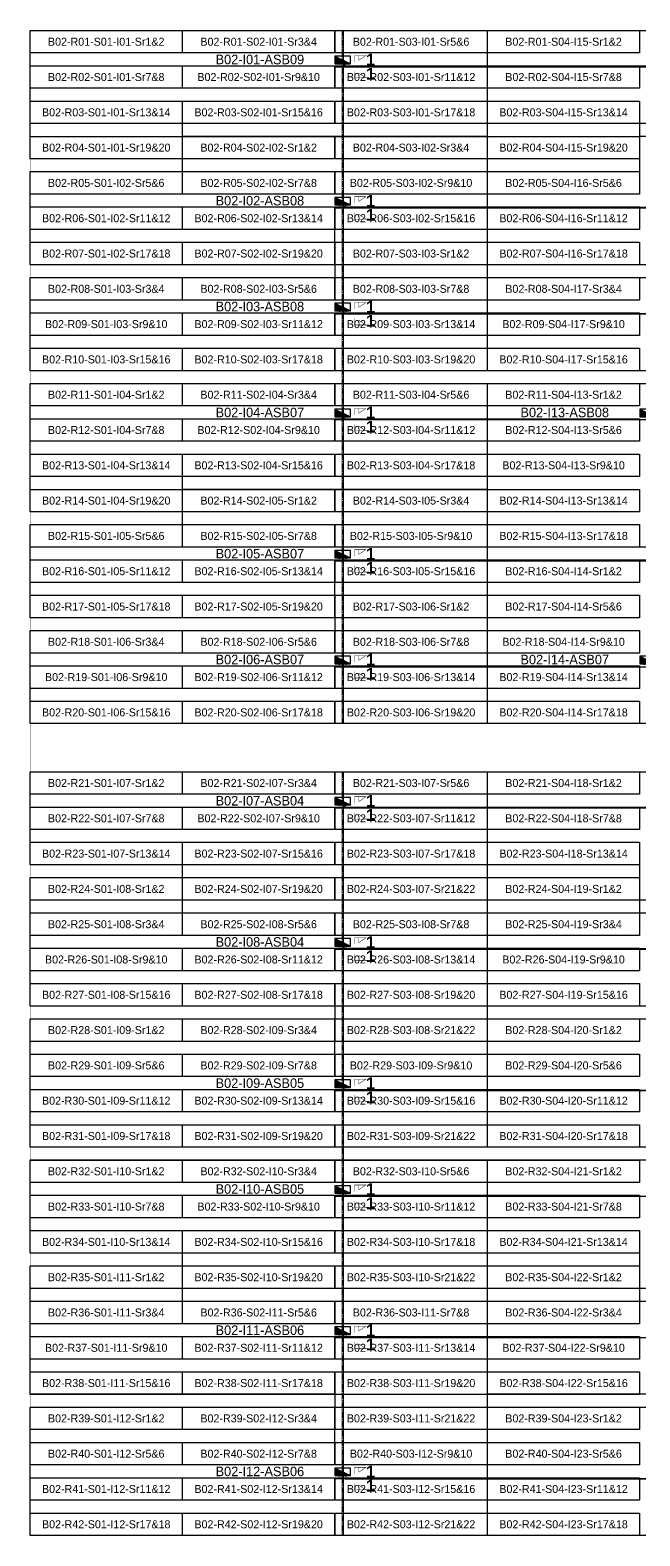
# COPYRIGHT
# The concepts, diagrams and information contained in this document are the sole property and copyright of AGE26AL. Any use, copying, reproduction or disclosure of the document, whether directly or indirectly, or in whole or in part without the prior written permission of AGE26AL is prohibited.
# Model space of a CAD drawing. Header units: metres. Extents: x 532643 to 533032, y 2674174 to 2674494.
# Drawn here: x 532643.5 to 532773, y 2674174.2 to 2674494.1 of the extents above; entities that cross this region are included whole.
import ezdxf
from ezdxf.enums import TextEntityAlignment as Align

# ---------------------------------------------------------------- set-up
doc = ezdxf.new("R2010")
doc.units = ezdxf.units.M
doc.header["$MEASUREMENT"] = 0
doc.linetypes.add('CENTER', pattern=[2, 1.25, -0.25, 0.25, -0.25])
doc.layers.add('Block Boundary-12.5 MW Block', color=6, linetype='Continuous', lineweight=9)
doc.layers.add('PILE', color=1, linetype='Continuous', lineweight=15)
for name, color, linetype in [('DC Trench BL-02', 40, 'Continuous'), ('E-Inverter Grouping', 2, 'Continuous'), ('Inverter Block-02', 7, 'Continuous'), ('LT Cable(AG) INV to LT Panel BL-02', 2, 'Continuous'), ('Messenger Wire Block-02 (Master Path)', 30, 'Continuous'), ('Messenger Wire Block-02 (MW Path)', 191, 'Continuous'), ('MMS Table Block-02', 8, 'Continuous'), ('Plan Line - DC BL-02', 40, 'Continuous'), ('Section Marking BL-02', 2, 'Continuous')]:
    doc.layers.add(name, color=color, linetype=linetype)
doc.styles.add('BoldTextStyle', font='arialbd.ttf')
doc.styles.get("Standard").update_dxf_attribs({"font": 'Adani Regular.ttf'})

# ---------------------------------------------------------------- blocks, each defined once
blk = doc.blocks.new('MMS Table (32.292 x 4.788)')
at = {"color": 0}
blk.add_lwpolyline([(0, -0.002), (0, 4.786), (32.292, 4.786), (32.292, -0.002)], close=True, dxfattribs=at)
at = {"color": 7}
blk.add_attdef('ID1', text='', height=1.7, dxfattribs=at).set_placement((16.146, 2.392), align=Align.MIDDLE_CENTER)
blk = doc.blocks.new('Inverter Block')
h = blk.add_hatch(color=0)
h.dxf.hatch_style = 1
h.paths.add_polyline_path([(-1.46, 2.27), (-1.46, 0.85), (1.46, 0.85)])
at = {"color": 0}
blk.add_lwpolyline([(1.46, 2.27), (-1.46, 2.27), (-1.46, 0.85), (1.46, 0.85)], close=True, dxfattribs=at)
blk.add_lwpolyline([(-1.46, 2.27), (1.46, 0.85)], dxfattribs=at)
at = {"layer": 'PILE'}
for centre in [(-0.61, 0.85), (0.61, 0.85)]:
    blk.add_circle(centre, 0.156, dxfattribs=at)
at = {"color": 7}
blk.add_attdef('ID', (-1.46, 3.01), '', height=1.8, dxfattribs=at)

msp = doc.modelspace()

# ---------------------------------------------------------------- linework, layer by layer
at = {"layer": 'Block Boundary-12.5 MW Block', "const_width": 0.05}
msp.add_lwpolyline([(532643.48, 2674494.08), (533032.08, 2674494.08), (533032.08, 2674174.29), (532643.48, 2674174.29)], close=True, dxfattribs=at)
at = {"layer": 'DC Trench BL-02', "color": 40, "const_width": 0.15}
for points in [[(532710.05, 2674494.07), (532709.75, 2674494.07), (532709.75, 2674346.79), (532710.05, 2674346.79)], [(532710.05, 2674336.57), (532709.75, 2674336.57), (532709.75, 2674174.29), (532710.05, 2674174.29)]]:
    msp.add_lwpolyline(points, close=True, dxfattribs=at)
at = {"layer": 'E-Inverter Grouping', "color": 3}
for points in [[(532740.56, 2674494.08), (532740.56, 2674474.29), (532675.77, 2674474.29), (532675.77, 2674466.79), (532643.48, 2674466.79), (532643.48, 2674494.08)], [(532837.73, 2674494.08), (532837.73, 2674474.29), (532772.95, 2674474.29), (532772.95, 2674466.79), (532740.66, 2674466.79), (532740.66, 2674494.08)], [(532740.56, 2674471.58), (532740.56, 2674451.79), (532708.16, 2674451.79), (532708.16, 2674444.29), (532643.48, 2674444.29), (532643.48, 2674464.08), (532675.87, 2674464.08), (532675.87, 2674471.58)], [(532837.73, 2674471.58), (532837.73, 2674451.79), (532805.34, 2674451.79), (532805.34, 2674444.29), (532740.66, 2674444.29), (532740.66, 2674464.08), (532773.05, 2674464.08), (532773.05, 2674471.58)], [(532740.56, 2674421.79), (532643.48, 2674421.79), (532643.48, 2674441.58), (532708.26, 2674441.58), (532708.26, 2674449.08), (532740.56, 2674449.08)], [(532837.73, 2674421.79), (532740.66, 2674421.79), (532740.66, 2674441.58), (532805.44, 2674441.58), (532805.44, 2674449.08), (532837.73, 2674449.08)], [(532740.56, 2674419.08), (532740.56, 2674399.29), (532675.77, 2674399.29), (532675.77, 2674391.79), (532643.48, 2674391.79), (532643.48, 2674419.08)], [(532805.34, 2674384.29), (532740.66, 2674384.29), (532740.66, 2674419.08), (532805.34, 2674419.08)], [(532740.56, 2674396.58), (532740.56, 2674376.79), (532708.16, 2674376.79), (532708.16, 2674369.29), (532643.48, 2674369.29), (532643.48, 2674389.08), (532675.87, 2674389.08), (532675.87, 2674396.58)], [(532805.34, 2674346.79), (532740.66, 2674346.79), (532740.66, 2674381.58), (532805.34, 2674381.58)], [(532740.56, 2674346.79), (532643.48, 2674346.79), (532643.48, 2674366.58), (532708.26, 2674366.58), (532708.26, 2674374.08), (532740.56, 2674374.08)]]:
    msp.add_lwpolyline(points, close=True, dxfattribs=at)
at = {"layer": 'E-Inverter Grouping'}
for points in [[(532740.56, 2674309.29), (532675.87, 2674309.29), (532675.87, 2674316.79), (532643.48, 2674316.79), (532643.48, 2674336.58), (532740.56, 2674336.58)], [(532837.73, 2674309.29), (532773.05, 2674309.29), (532773.05, 2674316.79), (532740.66, 2674316.79), (532740.66, 2674336.58), (532837.73, 2674336.58)], [(532740.56, 2674279.29), (532708.26, 2674279.29), (532708.26, 2674286.79), (532643.48, 2674286.79), (532643.48, 2674314.08), (532675.77, 2674314.08), (532675.77, 2674306.58), (532740.56, 2674306.58)], [(532837.73, 2674279.29), (532805.44, 2674279.29), (532805.44, 2674286.79), (532740.66, 2674286.79), (532740.66, 2674314.08), (532772.95, 2674314.08), (532772.95, 2674306.58), (532837.73, 2674306.58)], [(532708.16, 2674276.58), (532740.56, 2674276.58), (532740.56, 2674256.79), (532643.48, 2674256.79), (532643.48, 2674284.08), (532708.16, 2674284.08)], [(532805.34, 2674276.58), (532837.73, 2674276.58), (532837.73, 2674256.79), (532740.66, 2674256.79), (532740.66, 2674284.08), (532805.34, 2674284.08)], [(532740.56, 2674226.79), (532675.87, 2674226.79), (532675.87, 2674234.29), (532643.48, 2674234.29), (532643.48, 2674254.08), (532740.56, 2674254.08)], [(532837.73, 2674226.79), (532773.05, 2674226.79), (532773.05, 2674234.29), (532740.66, 2674234.29), (532740.66, 2674254.08), (532837.73, 2674254.08)], [(532740.56, 2674196.79), (532708.26, 2674196.79), (532708.26, 2674204.29), (532643.48, 2674204.29), (532643.48, 2674231.58), (532675.77, 2674231.58), (532675.77, 2674224.08), (532740.56, 2674224.08)], [(532837.73, 2674196.79), (532805.44, 2674196.79), (532805.44, 2674204.29), (532740.66, 2674204.29), (532740.66, 2674231.58), (532772.95, 2674231.58), (532772.95, 2674224.08), (532837.73, 2674224.08)], [(532708.16, 2674194.08), (532740.56, 2674194.08), (532740.56, 2674174.29), (532643.48, 2674174.29), (532643.48, 2674201.58), (532708.16, 2674201.58)], [(532805.34, 2674194.08), (532837.73, 2674194.08), (532837.73, 2674174.29), (532740.66, 2674174.29), (532740.66, 2674201.58), (532805.34, 2674201.58)]]:
    msp.add_lwpolyline(points, close=True, dxfattribs=at)
at = {"layer": 'LT Cable(AG) INV to LT Panel BL-02', "color": 2}
for points in [[(532828.49, 2674369.28), (532827.39, 2674369.28, -0.215162), (532826.71, 2674369.58), (532825.81, 2674370.61, 0.103275), (532825.45, 2674370.69), (532819.7, 2674370.69, -0.414214), (532818.8, 2674371.59), (532818.8, 2674382.87, -0.021393), (532818.8, 2674382.95), (532818.84, 2674383.45, 0.021393), (532818.85, 2674383.53), (532818.85, 2674485.59, 0.414214), (532817.95, 2674486.49), (532710.8, 2674486.49, -0.414214), (532709.9, 2674487.39), (532709.9, 2674487.73)], [(532830.48, 2674369.23), (532827.37, 2674369.23, -0.216034), (532826.69, 2674369.53), (532825.8, 2674370.56, 0.103275), (532825.44, 2674370.64), (532819.65, 2674370.64, -0.414214), (532818.75, 2674371.54), (532818.75, 2674382.87, -0.021393), (532818.75, 2674382.95), (532818.79, 2674383.46, 0.021393), (532818.8, 2674383.53), (532818.8, 2674455.54, 0.414214), (532817.9, 2674456.44), (532710.8, 2674456.44, -0.414214), (532709.9, 2674457.34), (532709.9, 2674457.73)], [(532830.48, 2674369.18), (532827.35, 2674369.18, -0.216919), (532826.68, 2674369.49), (532825.79, 2674370.51, 0.103275), (532825.42, 2674370.59), (532819.6, 2674370.59, -0.414214), (532818.7, 2674371.49), (532818.7, 2674382.88, -0.021393), (532818.7, 2674382.95), (532818.74, 2674383.46, 0.021393), (532818.75, 2674383.54), (532818.75, 2674432.99, 0.414214), (532817.85, 2674433.89), (532710.8, 2674433.89, -0.414214), (532709.9, 2674434.79), (532709.9, 2674435.23)], [(532832.64, 2674369.13), (532827.34, 2674369.13, -0.217817), (532826.66, 2674369.44), (532825.77, 2674370.46, 0.103275), (532825.41, 2674370.54), (532819.55, 2674370.54, -0.414214), (532818.65, 2674371.44), (532818.65, 2674382.88, -0.021393), (532818.65, 2674382.95), (532818.69, 2674383.46, 0.021393), (532818.7, 2674383.54), (532818.7, 2674410.44, 0.414214), (532817.8, 2674411.34), (532710.8, 2674411.34, -0.414214), (532709.9, 2674412.24), (532709.9, 2674412.73)], [(532832.64, 2674369.1), (532827.33, 2674369.1, -0.218271), (532826.65, 2674369.42), (532825.77, 2674370.44, 0.103275), (532825.41, 2674370.51), (532819.52, 2674370.51, -0.414214), (532818.62, 2674371.41), (532818.62, 2674382.88, -0.021393), (532818.63, 2674382.96), (532818.67, 2674383.46, 0.021393), (532818.67, 2674383.54), (532818.67, 2674387.92, 0.414214), (532817.77, 2674388.82), (532804.58, 2674388.82, 0.414214), (532803.68, 2674387.92), (532803.68, 2674382.22, -0.414214), (532802.78, 2674381.32), (532710.8, 2674381.32, -0.414214), (532709.9, 2674382.22), (532709.9, 2674382.73)], [(532832.64, 2674369.05), (532827.31, 2674369.05, -0.219189), (532826.63, 2674369.37), (532825.76, 2674370.39, 0.103275), (532825.4, 2674370.46), (532819.47, 2674370.46, -0.414214), (532818.57, 2674371.36), (532818.57, 2674382.88, -0.021393), (532818.58, 2674382.96), (532818.62, 2674383.46, 0.021393), (532818.62, 2674383.54), (532818.62, 2674387.87, 0.414214), (532817.72, 2674388.77), (532804.63, 2674388.77, 0.414214), (532803.73, 2674387.87), (532803.73, 2674359.67, -0.414214), (532802.83, 2674358.77), (532710.8, 2674358.77, -0.414214), (532709.9, 2674359.67), (532709.9, 2674360.23)], [(532833.52, 2674367.87), (532827.86, 2674367.87, -0.105798), (532827.5, 2674367.95), (532825.69, 2674368.76, 0.042157), (532825.54, 2674368.77), (532819.49, 2674368.77, 0.414214), (532818.59, 2674367.87), (532818.59, 2674338.22, 0.021647), (532818.59, 2674338.15), (532818.63, 2674337.65, -0.021647), (532818.64, 2674337.57), (532818.64, 2674329.88, -0.414214), (532817.74, 2674328.98), (532710.8, 2674328.98, -0.414214), (532709.9, 2674329.88), (532709.9, 2674330.23)], [(532833.52, 2674367.82), (532827.85, 2674367.82, -0.106135), (532827.48, 2674367.9), (532825.69, 2674368.71, 0.042157), (532825.54, 2674368.72), (532819.54, 2674368.72, 0.414214), (532818.64, 2674367.82), (532818.64, 2674338.23, 0.021647), (532818.64, 2674338.15), (532818.68, 2674337.65, -0.021647), (532818.69, 2674337.57), (532818.69, 2674299.83, -0.414214), (532817.79, 2674298.93), (532710.8, 2674298.93, -0.414214), (532709.9, 2674299.83), (532709.9, 2674300.23)], [(532831.58, 2674367.77), (532827.84, 2674367.77, -0.106475), (532827.47, 2674367.85), (532825.69, 2674368.66, 0.042157), (532825.53, 2674368.67), (532819.59, 2674368.67, 0.414214), (532818.69, 2674367.77), (532818.69, 2674338.23, 0.021647), (532818.69, 2674338.15), (532818.73, 2674337.65, -0.021647), (532818.74, 2674337.57), (532818.74, 2674269.78, -0.414214), (532817.84, 2674268.88), (532710.8, 2674268.88, -0.414214), (532709.9, 2674269.78), (532709.9, 2674270.23)], [(532831.58, 2674367.72), (532827.83, 2674367.72, -0.106819), (532827.46, 2674367.8), (532825.68, 2674368.61, 0.042157), (532825.53, 2674368.62), (532819.64, 2674368.62, 0.414214), (532818.74, 2674367.72), (532818.74, 2674338.23, 0.021647), (532818.74, 2674338.15), (532818.78, 2674337.65, -0.021647), (532818.79, 2674337.58), (532818.79, 2674247.23, -0.414214), (532817.89, 2674246.33), (532710.8, 2674246.33, -0.414214), (532709.9, 2674247.23), (532709.9, 2674247.73)], [(532829.51, 2674367.67), (532827.82, 2674367.67, -0.107167), (532827.45, 2674367.75), (532825.68, 2674368.56, 0.042157), (532825.53, 2674368.57), (532819.69, 2674368.57, 0.414214), (532818.79, 2674367.67), (532818.79, 2674338.23, 0.021647), (532818.79, 2674338.15), (532818.83, 2674337.66, -0.021647), (532818.84, 2674337.58), (532818.84, 2674217.18, -0.414214), (532817.94, 2674216.28), (532710.8, 2674216.28, -0.414214), (532709.9, 2674217.18), (532709.9, 2674217.73)], [(532829.51, 2674367.62), (532827.81, 2674367.62, -0.107518), (532827.44, 2674367.7), (532825.67, 2674368.51, 0.042157), (532825.52, 2674368.52), (532819.74, 2674368.52, 0.414214), (532818.84, 2674367.62), (532818.84, 2674338.23, 0.021647), (532818.84, 2674338.16), (532818.88, 2674337.66, -0.021647), (532818.89, 2674337.58), (532818.89, 2674187.13, -0.414214), (532817.99, 2674186.23), (532710.8, 2674186.23, -0.414214), (532709.9, 2674187.13), (532709.9, 2674187.73)]]:
    msp.add_lwpolyline(points, format="xyb", dxfattribs=at)
at = {"layer": 'Messenger Wire Block-02 (Master Path)'}
for points in [[(532708.26, 2674486.38), (532818.74, 2674486.38)], [(532708.26, 2674456.38), (532818.74, 2674456.38)], [(532708.26, 2674433.88), (532818.74, 2674433.88)], [(532708.26, 2674411.38), (532818.74, 2674411.38)], [(532708.26, 2674381.38), (532803.62, 2674381.38)], [(532708.26, 2674358.88), (532803.62, 2674358.88)], [(532708.26, 2674328.88), (532818.74, 2674328.88)], [(532708.26, 2674298.88), (532818.74, 2674298.88)], [(532708.26, 2674268.88), (532818.74, 2674268.88)], [(532708.26, 2674246.38), (532818.74, 2674246.38)], [(532708.26, 2674216.38), (532818.74, 2674216.38)], [(532708.26, 2674186.38), (532818.74, 2674186.38)]]:
    msp.add_lwpolyline(points, dxfattribs=at)
at = {"layer": 'Messenger Wire Block-02 (MW Path)', "const_width": 0.1}
for points in [[(532708.26, 2674486.38), (532818.74, 2674486.38)], [(532708.26, 2674456.38), (532818.74, 2674456.38)], [(532708.26, 2674433.88), (532818.74, 2674433.88)], [(532708.26, 2674411.38), (532818.74, 2674411.38)], [(532708.26, 2674381.38), (532803.62, 2674381.38)], [(532708.26, 2674358.88), (532803.62, 2674358.88)], [(532708.26, 2674328.88), (532818.74, 2674328.88)], [(532708.26, 2674298.88), (532818.74, 2674298.88)], [(532708.26, 2674268.88), (532818.74, 2674268.88)], [(532708.26, 2674246.38), (532818.74, 2674246.38)], [(532708.26, 2674216.38), (532818.74, 2674216.38)], [(532708.26, 2674186.38), (532818.74, 2674186.38)]]:
    msp.add_lwpolyline(points, dxfattribs=at)
at = {"layer": 'Plan Line - DC BL-02', "color": 6, "linetype": 'CENTER'}
for points in [[(532709.9, 2674494.07), (532709.9, 2674346.79)], [(532709.9, 2674336.57), (532709.9, 2674174.29)]]:
    msp.add_lwpolyline(points, dxfattribs=at)
at = {"layer": 'Section Marking BL-02', "color": 94, "lineweight": 35, "true_color": 0x00a500, "const_width": 0.1}
for points in [[(532712.4, 2674487.38), (532712.4, 2674488.77), (532714.8, 2674488.77), (532713.32, 2674487.76), (532713.32, 2674488.77)], [(532712.4, 2674485.38), (532712.4, 2674483.99), (532714.8, 2674483.99), (532713.32, 2674485), (532713.32, 2674483.99)], [(532712.4, 2674457.38), (532712.4, 2674458.77), (532714.8, 2674458.77), (532713.32, 2674457.76), (532713.32, 2674458.77)], [(532712.4, 2674455.38), (532712.4, 2674453.99), (532714.8, 2674453.99), (532713.32, 2674455), (532713.32, 2674453.99)], [(532712.4, 2674434.88), (532712.4, 2674436.27), (532714.8, 2674436.27), (532713.32, 2674435.26), (532713.32, 2674436.27)], [(532712.4, 2674432.88), (532712.4, 2674431.49), (532714.8, 2674431.49), (532713.32, 2674432.5), (532713.32, 2674431.49)], [(532712.4, 2674412.38), (532712.4, 2674413.77), (532714.8, 2674413.77), (532713.32, 2674412.76), (532713.32, 2674413.77)], [(532712.4, 2674410.38), (532712.4, 2674408.99), (532714.8, 2674408.99), (532713.32, 2674410), (532713.32, 2674408.99)], [(532712.4, 2674382.38), (532712.4, 2674383.77), (532714.8, 2674383.77), (532713.32, 2674382.76), (532713.32, 2674383.77)], [(532712.4, 2674380.38), (532712.4, 2674378.99), (532714.8, 2674378.99), (532713.32, 2674380), (532713.32, 2674378.99)], [(532712.4, 2674359.88), (532712.4, 2674361.27), (532714.8, 2674361.27), (532713.32, 2674360.26), (532713.32, 2674361.27)], [(532712.4, 2674357.88), (532712.4, 2674356.49), (532714.8, 2674356.49), (532713.32, 2674357.5), (532713.32, 2674356.49)], [(532712.4, 2674329.88), (532712.4, 2674331.27), (532714.8, 2674331.27), (532713.32, 2674330.26), (532713.32, 2674331.27)], [(532712.4, 2674327.88), (532712.4, 2674326.49), (532714.8, 2674326.49), (532713.32, 2674327.5), (532713.32, 2674326.49)], [(532712.4, 2674299.88), (532712.4, 2674301.27), (532714.8, 2674301.27), (532713.32, 2674300.26), (532713.32, 2674301.27)], [(532712.4, 2674297.88), (532712.4, 2674296.49), (532714.8, 2674296.49), (532713.32, 2674297.5), (532713.32, 2674296.49)], [(532712.4, 2674269.88), (532712.4, 2674271.27), (532714.8, 2674271.27), (532713.32, 2674270.26), (532713.32, 2674271.27)], [(532712.4, 2674267.88), (532712.4, 2674266.49), (532714.8, 2674266.49), (532713.32, 2674267.5), (532713.32, 2674266.49)], [(532712.4, 2674247.38), (532712.4, 2674248.77), (532714.8, 2674248.77), (532713.32, 2674247.76), (532713.32, 2674248.77)], [(532712.4, 2674245.38), (532712.4, 2674243.99), (532714.8, 2674243.99), (532713.32, 2674245), (532713.32, 2674243.99)], [(532712.4, 2674217.38), (532712.4, 2674218.77), (532714.8, 2674218.77), (532713.32, 2674217.76), (532713.32, 2674218.77)], [(532712.4, 2674215.38), (532712.4, 2674213.99), (532714.8, 2674213.99), (532713.32, 2674215), (532713.32, 2674213.99)], [(532712.4, 2674187.38), (532712.4, 2674188.77), (532714.8, 2674188.77), (532713.32, 2674187.76), (532713.32, 2674188.77)], [(532712.4, 2674185.38), (532712.4, 2674183.99), (532714.8, 2674183.99), (532713.32, 2674185), (532713.32, 2674183.99)]]:
    msp.add_lwpolyline(points, dxfattribs=at)

# ---------------------------------------------------------------- block references
at = {"layer": 'Inverter Block-02'}
ref = msp.add_blockref('Inverter Block', (532709.88, 2674486.06), dxfattribs=dict(at, xscale=1.124999999976148, yscale=1.124999999976148, zscale=1.124999999976148))
ref.add_attrib('ID', 'B02-I01-ASB09', (532682.87, 2674486.9), dxfattribs={"layer": '0', "color": 7, "height": 2.025})
ref = msp.add_blockref('Inverter Block', (532709.88, 2674456.06), dxfattribs=dict(at, xscale=1.124999999976148, yscale=1.124999999976148, zscale=1.124999999976148))
ref.add_attrib('ID', 'B02-I02-ASB08', (532682.87, 2674456.9), dxfattribs={"layer": '0', "color": 7, "height": 2.025})
ref = msp.add_blockref('Inverter Block', (532709.88, 2674433.56), dxfattribs=dict(at, xscale=1.124999999976148, yscale=1.124999999976148, zscale=1.124999999976148))
ref.add_attrib('ID', 'B02-I03-ASB08', (532682.87, 2674434.4), dxfattribs={"layer": '0', "color": 7, "height": 2.025})
ref = msp.add_blockref('Inverter Block', (532709.88, 2674411.06), dxfattribs=dict(at, xscale=1.124999999976148, yscale=1.124999999976148, zscale=1.124999999976148))
ref.add_attrib('ID', 'B02-I04-ASB07', (532682.87, 2674411.9), dxfattribs={"layer": '0', "color": 7, "height": 2.025})
ref = msp.add_blockref('Inverter Block', (532774.67, 2674411.06), dxfattribs=dict(at, xscale=1.124999999976148, yscale=1.124999999976148, zscale=1.124999999976148))
ref.add_attrib('ID', 'B02-I13-ASB08', (532747.65, 2674411.9), dxfattribs={"layer": '0', "color": 7, "height": 2.025})
ref = msp.add_blockref('Inverter Block', (532709.88, 2674381.06), dxfattribs=dict(at, xscale=1.124999999976148, yscale=1.124999999976148, zscale=1.124999999976148))
ref.add_attrib('ID', 'B02-I05-ASB07', (532682.87, 2674381.9), dxfattribs={"layer": '0', "color": 7, "height": 2.025})
ref = msp.add_blockref('Inverter Block', (532709.88, 2674358.56), dxfattribs=dict(at, xscale=1.124999999976148, yscale=1.124999999976148, zscale=1.124999999976148))
ref.add_attrib('ID', 'B02-I06-ASB07', (532682.87, 2674359.4), dxfattribs={"layer": '0', "color": 7, "height": 2.025})
ref = msp.add_blockref('Inverter Block', (532774.67, 2674358.56), dxfattribs=dict(at, xscale=1.124999999976148, yscale=1.124999999976148, zscale=1.124999999976148))
ref.add_attrib('ID', 'B02-I14-ASB07', (532747.65, 2674359.4), dxfattribs={"layer": '0', "color": 7, "height": 2.025})
ref = msp.add_blockref('Inverter Block', (532709.88, 2674328.56), dxfattribs=dict(at, xscale=1.124999999976148, yscale=1.124999999976148, zscale=1.124999999976148))
ref.add_attrib('ID', 'B02-I07-ASB04', (532682.87, 2674329.4), dxfattribs={"layer": '0', "color": 7, "height": 2.025})
ref = msp.add_blockref('Inverter Block', (532709.88, 2674298.56), dxfattribs=dict(at, xscale=1.124999999976148, yscale=1.124999999976148, zscale=1.124999999976148))
ref.add_attrib('ID', 'B02-I08-ASB04', (532682.87, 2674299.4), dxfattribs={"layer": '0', "color": 7, "height": 2.025})
ref = msp.add_blockref('Inverter Block', (532709.88, 2674268.56), dxfattribs=dict(at, xscale=1.124999999976148, yscale=1.124999999976148, zscale=1.124999999976148))
ref.add_attrib('ID', 'B02-I09-ASB05', (532682.87, 2674269.4), dxfattribs={"layer": '0', "color": 7, "height": 2.025})
ref = msp.add_blockref('Inverter Block', (532709.88, 2674246.06), dxfattribs=dict(at, xscale=1.124999999976148, yscale=1.124999999976148, zscale=1.124999999976148))
ref.add_attrib('ID', 'B02-I10-ASB05', (532682.87, 2674246.9), dxfattribs={"layer": '0', "color": 7, "height": 2.025})
ref = msp.add_blockref('Inverter Block', (532709.88, 2674216.06), dxfattribs=dict(at, xscale=1.124999999976148, yscale=1.124999999976148, zscale=1.124999999976148))
ref.add_attrib('ID', 'B02-I11-ASB06', (532682.87, 2674216.9), dxfattribs={"layer": '0', "color": 7, "height": 2.025})
ref = msp.add_blockref('Inverter Block', (532709.88, 2674186.06), dxfattribs=dict(at, xscale=1.124999999976148, yscale=1.124999999976148, zscale=1.124999999976148))
ref.add_attrib('ID', 'B02-I12-ASB06', (532682.87, 2674186.9), dxfattribs={"layer": '0', "color": 7, "height": 2.025})
at = {"layer": 'MMS Table Block-02'}
for p, values in [((532643.48, 2674489.29), {'ID1': 'B02-R01-S01-I01-Sr1&2'}), ((532675.87, 2674489.29), {'ID1': 'B02-R01-S02-I01-Sr3&4'}), ((532708.26, 2674489.29), {'ID1': 'B02-R01-S03-I01-Sr5&6'}), ((532740.66, 2674489.29), {'ID1': 'B02-R01-S04-I15-Sr1&2'}), ((532643.48, 2674481.79), {'ID1': 'B02-R02-S01-I01-Sr7&8'}), ((532675.87, 2674481.79), {'ID1': 'B02-R02-S02-I01-Sr9&10'}), ((532708.26, 2674481.79), {'ID1': 'B02-R02-S03-I01-Sr11&12'}), ((532740.66, 2674481.79), {'ID1': 'B02-R02-S04-I15-Sr7&8'}), ((532643.48, 2674474.29), {'ID1': 'B02-R03-S01-I01-Sr13&14'}), ((532675.87, 2674474.29), {'ID1': 'B02-R03-S02-I01-Sr15&16'}), ((532708.26, 2674474.29), {'ID1': 'B02-R03-S03-I01-Sr17&18'}), ((532740.66, 2674474.29), {'ID1': 'B02-R03-S04-I15-Sr13&14'}), ((532643.48, 2674466.79), {'ID1': 'B02-R04-S01-I01-Sr19&20'}), ((532675.87, 2674466.79), {'ID1': 'B02-R04-S02-I02-Sr1&2'}), ((532708.26, 2674466.79), {'ID1': 'B02-R04-S03-I02-Sr3&4'}), ((532740.66, 2674466.79), {'ID1': 'B02-R04-S04-I15-Sr19&20'}), ((532643.48, 2674459.29), {'ID1': 'B02-R05-S01-I02-Sr5&6'}), ((532675.87, 2674459.29), {'ID1': 'B02-R05-S02-I02-Sr7&8'}), ((532708.26, 2674459.29), {'ID1': 'B02-R05-S03-I02-Sr9&10'}), ((532740.66, 2674459.29), {'ID1': 'B02-R05-S04-I16-Sr5&6'}), ((532643.48, 2674451.79), {'ID1': 'B02-R06-S01-I02-Sr11&12'}), ((532675.87, 2674451.79), {'ID1': 'B02-R06-S02-I02-Sr13&14'}), ((532708.26, 2674451.79), {'ID1': 'B02-R06-S03-I02-Sr15&16'}), ((532740.66, 2674451.79), {'ID1': 'B02-R06-S04-I16-Sr11&12'}), ((532643.48, 2674444.29), {'ID1': 'B02-R07-S01-I02-Sr17&18'}), ((532675.87, 2674444.29), {'ID1': 'B02-R07-S02-I02-Sr19&20'}), ((532708.26, 2674444.29), {'ID1': 'B02-R07-S03-I03-Sr1&2'}), ((532740.66, 2674444.29), {'ID1': 'B02-R07-S04-I16-Sr17&18'}), ((532643.48, 2674436.79), {'ID1': 'B02-R08-S01-I03-Sr3&4'}), ((532675.87, 2674436.79), {'ID1': 'B02-R08-S02-I03-Sr5&6'}), ((532708.26, 2674436.79), {'ID1': 'B02-R08-S03-I03-Sr7&8'}), ((532740.66, 2674436.79), {'ID1': 'B02-R08-S04-I17-Sr3&4'}), ((532643.48, 2674429.29), {'ID1': 'B02-R09-S01-I03-Sr9&10'}), ((532675.87, 2674429.29), {'ID1': 'B02-R09-S02-I03-Sr11&12'}), ((532708.26, 2674429.29), {'ID1': 'B02-R09-S03-I03-Sr13&14'}), ((532740.66, 2674429.29), {'ID1': 'B02-R09-S04-I17-Sr9&10'}), ((532643.48, 2674421.79), {'ID1': 'B02-R10-S01-I03-Sr15&16'}), ((532675.87, 2674421.79), {'ID1': 'B02-R10-S02-I03-Sr17&18'}), ((532708.26, 2674421.79), {'ID1': 'B02-R10-S03-I03-Sr19&20'}), ((532740.66, 2674421.79), {'ID1': 'B02-R10-S04-I17-Sr15&16'}), ((532643.48, 2674414.29), {'ID1': 'B02-R11-S01-I04-Sr1&2'}), ((532675.87, 2674414.29), {'ID1': 'B02-R11-S02-I04-Sr3&4'}), ((532708.26, 2674414.29), {'ID1': 'B02-R11-S03-I04-Sr5&6'}), ((532740.66, 2674414.29), {'ID1': 'B02-R11-S04-I13-Sr1&2'}), ((532643.48, 2674406.79), {'ID1': 'B02-R12-S01-I04-Sr7&8'}), ((532675.87, 2674406.79), {'ID1': 'B02-R12-S02-I04-Sr9&10'}), ((532708.26, 2674406.79), {'ID1': 'B02-R12-S03-I04-Sr11&12'}), ((532740.66, 2674406.79), {'ID1': 'B02-R12-S04-I13-Sr5&6'}), ((532643.48, 2674399.29), {'ID1': 'B02-R13-S01-I04-Sr13&14'}), ((532675.87, 2674399.29), {'ID1': 'B02-R13-S02-I04-Sr15&16'}), ((532708.26, 2674399.29), {'ID1': 'B02-R13-S03-I04-Sr17&18'}), ((532740.66, 2674399.29), {'ID1': 'B02-R13-S04-I13-Sr9&10'}), ((532643.48, 2674391.79), {'ID1': 'B02-R14-S01-I04-Sr19&20'}), ((532675.87, 2674391.79), {'ID1': 'B02-R14-S02-I05-Sr1&2'}), ((532708.26, 2674391.79), {'ID1': 'B02-R14-S03-I05-Sr3&4'}), ((532740.66, 2674391.79), {'ID1': 'B02-R14-S04-I13-Sr13&14'}), ((532643.48, 2674384.29), {'ID1': 'B02-R15-S01-I05-Sr5&6'}), ((532675.87, 2674384.29), {'ID1': 'B02-R15-S02-I05-Sr7&8'}), ((532708.26, 2674384.29), {'ID1': 'B02-R15-S03-I05-Sr9&10'}), ((532740.66, 2674384.29), {'ID1': 'B02-R15-S04-I13-Sr17&18'}), ((532643.48, 2674376.79), {'ID1': 'B02-R16-S01-I05-Sr11&12'}), ((532675.87, 2674376.79), {'ID1': 'B02-R16-S02-I05-Sr13&14'}), ((532708.26, 2674376.79), {'ID1': 'B02-R16-S03-I05-Sr15&16'}), ((532740.66, 2674376.79), {'ID1': 'B02-R16-S04-I14-Sr1&2'}), ((532643.48, 2674369.29), {'ID1': 'B02-R17-S01-I05-Sr17&18'}), ((532675.87, 2674369.29), {'ID1': 'B02-R17-S02-I05-Sr19&20'}), ((532708.26, 2674369.29), {'ID1': 'B02-R17-S03-I06-Sr1&2'}), ((532740.66, 2674369.29), {'ID1': 'B02-R17-S04-I14-Sr5&6'}), ((532643.48, 2674361.79), {'ID1': 'B02-R18-S01-I06-Sr3&4'}), ((532675.87, 2674361.79), {'ID1': 'B02-R18-S02-I06-Sr5&6'}), ((532708.26, 2674361.79), {'ID1': 'B02-R18-S03-I06-Sr7&8'}), ((532740.66, 2674361.79), {'ID1': 'B02-R18-S04-I14-Sr9&10'}), ((532643.48, 2674354.29), {'ID1': 'B02-R19-S01-I06-Sr9&10'}), ((532675.87, 2674354.29), {'ID1': 'B02-R19-S02-I06-Sr11&12'}), ((532708.26, 2674354.29), {'ID1': 'B02-R19-S03-I06-Sr13&14'}), ((532740.66, 2674354.29), {'ID1': 'B02-R19-S04-I14-Sr13&14'}), ((532643.48, 2674346.79), {'ID1': 'B02-R20-S01-I06-Sr15&16'}), ((532675.87, 2674346.79), {'ID1': 'B02-R20-S02-I06-Sr17&18'}), ((532708.26, 2674346.79), {'ID1': 'B02-R20-S03-I06-Sr19&20'}), ((532740.66, 2674346.79), {'ID1': 'B02-R20-S04-I14-Sr17&18'}), ((532643.48, 2674331.79), {'ID1': 'B02-R21-S01-I07-Sr1&2'}), ((532675.87, 2674331.79), {'ID1': 'B02-R21-S02-I07-Sr3&4'}), ((532708.26, 2674331.79), {'ID1': 'B02-R21-S03-I07-Sr5&6'}), ((532740.66, 2674331.79), {'ID1': 'B02-R21-S04-I18-Sr1&2'}), ((532643.48, 2674324.29), {'ID1': 'B02-R22-S01-I07-Sr7&8'}), ((532675.87, 2674324.29), {'ID1': 'B02-R22-S02-I07-Sr9&10'}), ((532708.26, 2674324.29), {'ID1': 'B02-R22-S03-I07-Sr11&12'}), ((532740.66, 2674324.29), {'ID1': 'B02-R22-S04-I18-Sr7&8'}), ((532643.48, 2674316.79), {'ID1': 'B02-R23-S01-I07-Sr13&14'}), ((532675.87, 2674316.79), {'ID1': 'B02-R23-S02-I07-Sr15&16'}), ((532708.26, 2674316.79), {'ID1': 'B02-R23-S03-I07-Sr17&18'}), ((532740.66, 2674316.79), {'ID1': 'B02-R23-S04-I18-Sr13&14'}), ((532643.48, 2674309.29), {'ID1': 'B02-R24-S01-I08-Sr1&2'}), ((532675.87, 2674309.29), {'ID1': 'B02-R24-S02-I07-Sr19&20'}), ((532708.26, 2674309.29), {'ID1': 'B02-R24-S03-I07-Sr21&22'}), ((532740.66, 2674309.29), {'ID1': 'B02-R24-S04-I19-Sr1&2'}), ((532643.48, 2674301.79), {'ID1': 'B02-R25-S01-I08-Sr3&4'}), ((532675.87, 2674301.79), {'ID1': 'B02-R25-S02-I08-Sr5&6'}), ((532708.26, 2674301.79), {'ID1': 'B02-R25-S03-I08-Sr7&8'}), ((532740.66, 2674301.79), {'ID1': 'B02-R25-S04-I19-Sr3&4'}), ((532643.48, 2674294.29), {'ID1': 'B02-R26-S01-I08-Sr9&10'}), ((532675.87, 2674294.29), {'ID1': 'B02-R26-S02-I08-Sr11&12'}), ((532708.26, 2674294.29), {'ID1': 'B02-R26-S03-I08-Sr13&14'}), ((532740.66, 2674294.29), {'ID1': 'B02-R26-S04-I19-Sr9&10'}), ((532643.48, 2674286.79), {'ID1': 'B02-R27-S01-I08-Sr15&16'}), ((532675.87, 2674286.79), {'ID1': 'B02-R27-S02-I08-Sr17&18'}), ((532708.26, 2674286.79), {'ID1': 'B02-R27-S03-I08-Sr19&20'}), ((532740.66, 2674286.79), {'ID1': 'B02-R27-S04-I19-Sr15&16'}), ((532643.48, 2674279.29), {'ID1': 'B02-R28-S01-I09-Sr1&2'}), ((532675.87, 2674279.29), {'ID1': 'B02-R28-S02-I09-Sr3&4'}), ((532708.26, 2674279.29), {'ID1': 'B02-R28-S03-I08-Sr21&22'}), ((532740.66, 2674279.29), {'ID1': 'B02-R28-S04-I20-Sr1&2'}), ((532643.48, 2674271.79), {'ID1': 'B02-R29-S01-I09-Sr5&6'}), ((532675.87, 2674271.79), {'ID1': 'B02-R29-S02-I09-Sr7&8'}), ((532708.26, 2674271.79), {'ID1': 'B02-R29-S03-I09-Sr9&10'}), ((532740.66, 2674271.79), {'ID1': 'B02-R29-S04-I20-Sr5&6'}), ((532643.48, 2674264.29), {'ID1': 'B02-R30-S01-I09-Sr11&12'}), ((532675.87, 2674264.29), {'ID1': 'B02-R30-S02-I09-Sr13&14'}), ((532708.26, 2674264.29), {'ID1': 'B02-R30-S03-I09-Sr15&16'}), ((532740.66, 2674264.29), {'ID1': 'B02-R30-S04-I20-Sr11&12'}), ((532643.48, 2674256.79), {'ID1': 'B02-R31-S01-I09-Sr17&18'}), ((532675.87, 2674256.79), {'ID1': 'B02-R31-S02-I09-Sr19&20'}), ((532708.26, 2674256.79), {'ID1': 'B02-R31-S03-I09-Sr21&22'}), ((532740.66, 2674256.79), {'ID1': 'B02-R31-S04-I20-Sr17&18'}), ((532643.48, 2674249.29), {'ID1': 'B02-R32-S01-I10-Sr1&2'}), ((532675.87, 2674249.29), {'ID1': 'B02-R32-S02-I10-Sr3&4'}), ((532708.26, 2674249.29), {'ID1': 'B02-R32-S03-I10-Sr5&6'}), ((532740.66, 2674249.29), {'ID1': 'B02-R32-S04-I21-Sr1&2'}), ((532643.48, 2674241.79), {'ID1': 'B02-R33-S01-I10-Sr7&8'}), ((532675.87, 2674241.79), {'ID1': 'B02-R33-S02-I10-Sr9&10'}), ((532708.26, 2674241.79), {'ID1': 'B02-R33-S03-I10-Sr11&12'}), ((532740.66, 2674241.79), {'ID1': 'B02-R33-S04-I21-Sr7&8'}), ((532643.48, 2674234.29), {'ID1': 'B02-R34-S01-I10-Sr13&14'}), ((532675.87, 2674234.29), {'ID1': 'B02-R34-S02-I10-Sr15&16'}), ((532708.26, 2674234.29), {'ID1': 'B02-R34-S03-I10-Sr17&18'}), ((532740.66, 2674234.29), {'ID1': 'B02-R34-S04-I21-Sr13&14'}), ((532643.48, 2674226.79), {'ID1': 'B02-R35-S01-I11-Sr1&2'}), ((532675.87, 2674226.79), {'ID1': 'B02-R35-S02-I10-Sr19&20'}), ((532708.26, 2674226.79), {'ID1': 'B02-R35-S03-I10-Sr21&22'}), ((532740.66, 2674226.79), {'ID1': 'B02-R35-S04-I22-Sr1&2'}), ((532643.48, 2674219.29), {'ID1': 'B02-R36-S01-I11-Sr3&4'}), ((532675.87, 2674219.29), {'ID1': 'B02-R36-S02-I11-Sr5&6'}), ((532708.26, 2674219.29), {'ID1': 'B02-R36-S03-I11-Sr7&8'}), ((532740.66, 2674219.29), {'ID1': 'B02-R36-S04-I22-Sr3&4'}), ((532643.48, 2674211.79), {'ID1': 'B02-R37-S01-I11-Sr9&10'}), ((532675.87, 2674211.79), {'ID1': 'B02-R37-S02-I11-Sr11&12'}), ((532708.26, 2674211.79), {'ID1': 'B02-R37-S03-I11-Sr13&14'}), ((532740.66, 2674211.79), {'ID1': 'B02-R37-S04-I22-Sr9&10'}), ((532643.48, 2674204.29), {'ID1': 'B02-R38-S01-I11-Sr15&16'}), ((532675.87, 2674204.29), {'ID1': 'B02-R38-S02-I11-Sr17&18'}), ((532708.26, 2674204.29), {'ID1': 'B02-R38-S03-I11-Sr19&20'}), ((532740.66, 2674204.29), {'ID1': 'B02-R38-S04-I22-Sr15&16'}), ((532643.48, 2674196.79), {'ID1': 'B02-R39-S01-I12-Sr1&2'}), ((532675.87, 2674196.79), {'ID1': 'B02-R39-S02-I12-Sr3&4'}), ((532708.26, 2674196.79), {'ID1': 'B02-R39-S03-I11-Sr21&22'}), ((532740.66, 2674196.79), {'ID1': 'B02-R39-S04-I23-Sr1&2'}), ((532643.48, 2674189.29), {'ID1': 'B02-R40-S01-I12-Sr5&6'}), ((532675.87, 2674189.29), {'ID1': 'B02-R40-S02-I12-Sr7&8'}), ((532708.26, 2674189.29), {'ID1': 'B02-R40-S03-I12-Sr9&10'}), ((532740.66, 2674189.29), {'ID1': 'B02-R40-S04-I23-Sr5&6'}), ((532643.48, 2674181.79), {'ID1': 'B02-R41-S01-I12-Sr11&12'}), ((532675.87, 2674181.79), {'ID1': 'B02-R41-S02-I12-Sr13&14'}), ((532708.26, 2674181.79), {'ID1': 'B02-R41-S03-I12-Sr15&16'}), ((532740.66, 2674181.79), {'ID1': 'B02-R41-S04-I23-Sr11&12'}), ((532643.48, 2674174.29), {'ID1': 'B02-R42-S01-I12-Sr17&18'}), ((532675.87, 2674174.29), {'ID1': 'B02-R42-S02-I12-Sr19&20'}), ((532708.26, 2674174.29), {'ID1': 'B02-R42-S03-I12-Sr21&22'}), ((532740.66, 2674174.29), {'ID1': 'B02-R42-S04-I23-Sr17&18'})]:
    msp.add_blockref('MMS Table (32.292 x 4.788)', p, dxfattribs=at).add_auto_attribs(values)

# ---------------------------------------------------------------- texts
at = {"layer": 'Section Marking BL-02', "color": 94, "true_color": 0x00a500, "style": 'BoldTextStyle'}
for p in [(532715.8, 2674487.88), (532715.8, 2674484.88), (532715.8, 2674457.88), (532715.8, 2674454.88), (532715.8, 2674435.38), (532715.8, 2674432.38), (532715.8, 2674412.88), (532715.8, 2674409.88), (532715.8, 2674382.88), (532715.8, 2674379.88), (532715.8, 2674360.38), (532715.8, 2674357.38), (532715.8, 2674330.38), (532715.8, 2674327.38), (532715.8, 2674300.38), (532715.8, 2674297.38), (532715.8, 2674270.38), (532715.8, 2674267.38), (532715.8, 2674247.88), (532715.8, 2674244.88), (532715.8, 2674217.88), (532715.8, 2674214.88), (532715.8, 2674187.88), (532715.8, 2674184.88)]:
    msp.add_text('1', height=2.5, dxfattribs=at).set_placement(p, align=Align.MIDDLE_CENTER)

doc.saveas('drawing.dxf')
